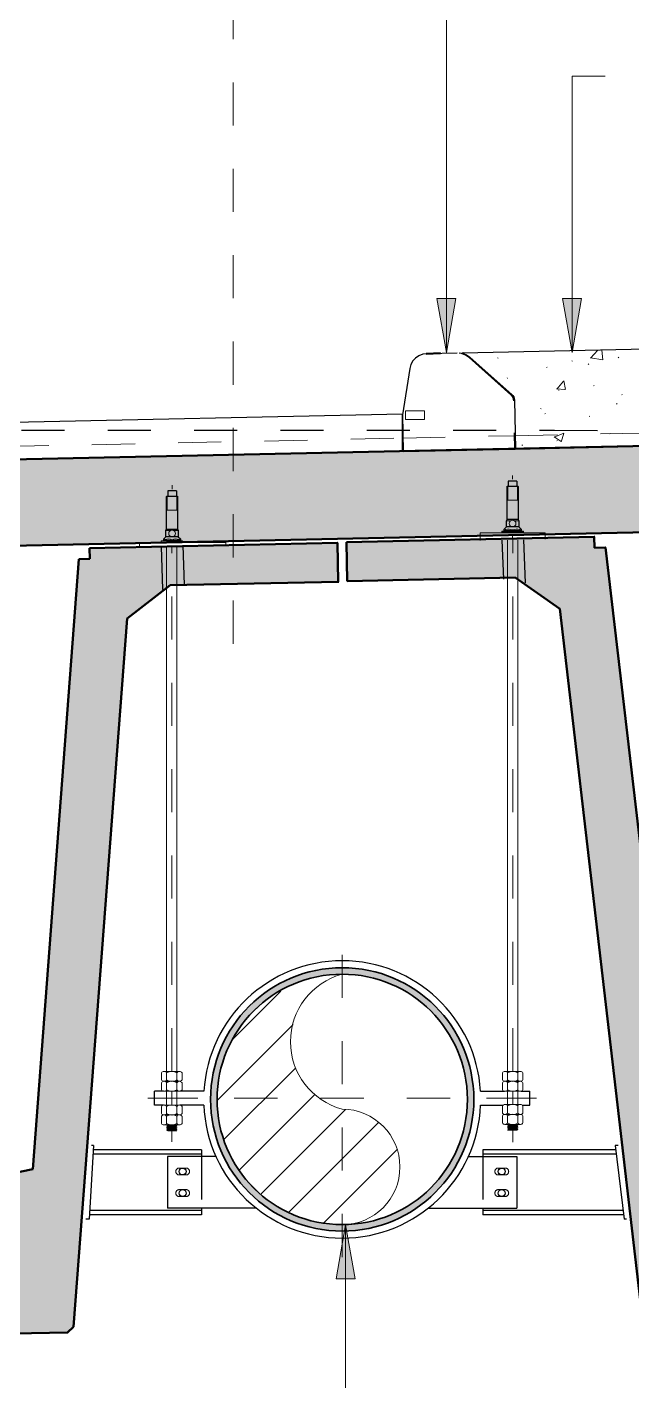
# Model space of a CAD drawing. Header units: metres. Extents: x -353 to -169, y 1 to 28.
# Drawn here: x -230.979 to -229.578, y 19.835 to 22.97 of the extents above; entities that cross this region are included whole.
import ezdxf

# ---------------------------------------------------------------- set-up
doc = ezdxf.new("R2010")
doc.units = ezdxf.units.M
doc.linetypes.add('JacobsCenter', pattern=[0.015, 0.009, -0.0015, 0.003, -0.0015])
doc.linetypes.add('JacobsDash', pattern=[0.0045, 0.003, -0.0015])
for name, color, linetype, lineweight in [('A-DETL', 7, 'Continuous', 13), ('A-DETL-GENF', 7, 'Continuous', 9), ('A-DETL-THIN', 7, 'Continuous', 9), ('A-FLOR', 7, 'Continuous', 50), ('A-FLOR-PATT', 7, 'Continuous', 50), ('G-ANNO-TEXT', 7, 'Continuous', 9), ('S-BEAM', 7, 'Continuous', 50)]:
    doc.layers.add(name, color=color, linetype=linetype, lineweight=lineweight)
pattern_1 = [(50, (-229.03664, 10.849), (0.231372, -0.020238), [0.02419, -0.26613]), (355, (-229.03664, 10.849), (-0.0447625, 0.2426446), [0.01935, -0.2129]), (100.451, (-229.01664, 10.848), (0.1866137, 0.2224002), [0.02056, -0.22617]), (46.184, (-229.03664, 10.914), (0.344272, -0.0533906), [0.03629, -0.39919]), (96.636, (-229.00764, 10.91), (0.301496, 0.314237), [0.03084, -0.33926]), (351.184, (-229.03664, 10.914), (0.301502, 0.314234), [0.02903, -0.31935]), (21, (-229.00364, 10.898), (0.192551, -0.129872), [0.02419, -0.26613]), (326, (-229.00364, 10.898), (0.0784863, 0.233923), [0.01935, -0.2129]), (71.451, (-228.98764, 10.887), (0.2710378, 0.1040435), [0.02056, -0.22617]), (37.5, (-229.03664, 10.849), (0.0039173, 0.1073856), [0.00168, -0.20865, 0.00168, -0.21445, -0.21371]), (37.5, (-229.03664, 10.849), (0.0039173, 0.1073856), [-0.42645, 0.00168, -0.21203]), (7.5, (-229.03664, 10.849), (0.0848598, 0.1272249), [0.00168, -0.12155, 0.00168, -0.20381, -0.08145]), (7.5, (-229.03664, 10.849), (0.0848598, 0.1272249), [-0.32871, 0.00168, -0.07978]), (327.5, (-229.10864, 10.849), (0.1722007, -0.0072723), [0.00168, -0.07897, 0.00168, -0.24994, -0.33387]), (327.5, (-229.10864, 10.849), (0.1722007, -0.0072723), [-0.33226, 0.00168, -0.33219]), (317.5, (-229.14064, 10.849), (0.1881195, 0.0322922), [0.00168, -0.10316, 0.00168, -0.16542, -0.2371]), (317.5, (-229.14064, 10.849), (0.1881195, 0.0322922), [-0.27193, 0.00168, -0.23542])]

# ---------------------------------------------------------------- blocks, each defined once
blk = doc.blocks.new('06_SFR_GCT_Girder_SuperT_BR08Edge_CS - Super T - 1815-6269499-DRG-2873022 - SECTION 1')
at = {"layer": 'S-BEAM', "true_color": 0xc8c8c8}
blk.add_hatch(color=9, dxfattribs=at).paths.add_polyline_path([(-1123.0771, 19.9763), (-1122.3929, 19.9907), (-1122.3787, 20.004), (-1122.2546, 21.644), (-1122.1546, 21.7211), (-1121.7653, 21.7292), (-1121.7671, 21.8192), (-1122.3414, 21.8072), (-1122.3414, 21.7822), (-1122.3663, 21.7816), (-1122.4732, 20.3687), (-1122.7417, 20.3134), (-1123.0121, 20.3574), (-1123.1764, 21.7647), (-1123.2017, 21.7647), (-1123.2022, 21.7891), (-1123.7765, 21.7771), (-1123.7747, 21.6871), (-1123.3854, 21.6953), (-1123.2824, 21.6224), (-1123.0918, 19.989)])
at = {"layer": 'S-BEAM'}
for p, q in [((-1121.7671, 21.8192), (-1122.3414, 21.8072)), ((-1122.3414, 21.8072), (-1122.3409, 21.7822)), ((-1122.3403, 21.8072), (-1122.3414, 21.8072)), ((-1121.766, 21.8193), (-1121.7671, 21.8192)), ((-1121.7653, 21.7292), (-1121.7671, 21.8192)), ((-1123.2022, 21.7891), (-1123.7765, 21.7771)), ((-1123.7765, 21.7771), (-1123.7747, 21.6871)), ((-1123.7765, 21.7771), (-1123.7755, 21.7771)), ((-1123.2022, 21.7891), (-1123.2012, 21.7892)), ((-1123.2017, 21.7641), (-1123.2022, 21.7891)), ((-1123.1764, 21.7647), (-1123.2017, 21.7641)), ((-1123.2007, 21.7642), (-1123.2017, 21.7641)), ((-1123.0121, 20.3574), (-1123.1764, 21.7647)), ((-1123.1753, 21.7647), (-1123.1764, 21.7647)), ((-1122.3663, 21.7816), (-1122.4732, 20.3687)), ((-1122.3409, 21.7822), (-1122.3663, 21.7816)), ((-1122.3663, 21.7816), (-1122.3652, 21.7817)), ((-1122.1546, 21.7211), (-1121.7653, 21.7292)), ((-1121.7642, 21.7293), (-1121.7653, 21.7292)), ((-1122.2546, 21.644), (-1122.1546, 21.7211)), ((-1123.7747, 21.6871), (-1123.3854, 21.6953)), ((-1123.3854, 21.6953), (-1123.2824, 21.6224)), ((-1122.3787, 20.004), (-1122.2546, 21.644)), ((-1122.2535, 21.644), (-1122.2546, 21.644)), ((-1123.2824, 21.6224), (-1123.0918, 19.989)), ((-1123.0111, 20.3575), (-1123.0121, 20.3574)), ((-1122.7417, 20.3134), (-1123.0121, 20.3574)), ((-1122.4732, 20.3687), (-1122.7417, 20.3134)), ((-1122.3929, 19.9907), (-1122.3787, 20.004)), ((-1122.3787, 20.004), (-1122.3776, 20.004)), ((-1123.0918, 19.989), (-1123.0771, 19.9763)), ((-1123.0771, 19.9763), (-1122.3929, 19.9907)), ((-1122.3918, 19.9907), (-1122.3929, 19.9907))]:
    blk.add_line(p, q, dxfattribs=at)
blk = doc.blocks.new('06_SFR_GCT_Girder_SuperT_BR08Edge_CS - Super T - 1815-6268857-DRG-2873022 - SECTION 1')
at = {"layer": 'S-BEAM', "true_color": 0xc8c8c8}
blk.add_hatch(color=9, dxfattribs=at).paths.add_polyline_path([(-1125.1072, 19.9326), (-1124.423, 19.9469), (-1124.4088, 19.9602), (-1124.2847, 21.6002), (-1124.1847, 21.6773), (-1123.7954, 21.6854), (-1123.7972, 21.7754), (-1124.3715, 21.7634), (-1124.3715, 21.7384), (-1124.3964, 21.7379), (-1124.5034, 20.325), (-1124.7718, 20.2697), (-1125.0423, 20.3137), (-1125.2065, 21.7209), (-1125.2319, 21.7209), (-1125.2324, 21.7454), (-1125.8067, 21.7333), (-1125.8048, 21.6433), (-1125.4155, 21.6515), (-1125.3125, 21.5786), (-1125.1219, 19.9453)])
at = {"layer": 'S-BEAM'}
for p, q in [((-1123.7972, 21.7754), (-1124.3715, 21.7634)), ((-1124.3715, 21.7634), (-1124.371, 21.7384)), ((-1124.3705, 21.7634), (-1124.3715, 21.7634)), ((-1123.7962, 21.7755), (-1123.7972, 21.7754)), ((-1123.7954, 21.6854), (-1123.7972, 21.7754)), ((-1125.2324, 21.7454), (-1125.8067, 21.7333)), ((-1125.8067, 21.7333), (-1125.8056, 21.7334)), ((-1125.8067, 21.7333), (-1125.8048, 21.6433)), ((-1125.2319, 21.7204), (-1125.2324, 21.7454)), ((-1125.2324, 21.7454), (-1125.2313, 21.7454)), ((-1124.3964, 21.7379), (-1124.5034, 20.325)), ((-1124.371, 21.7384), (-1124.3964, 21.7379)), ((-1124.3964, 21.7379), (-1124.3953, 21.7379)), ((-1125.2065, 21.7209), (-1125.2319, 21.7204)), ((-1125.2308, 21.7204), (-1125.2319, 21.7204)), ((-1125.0423, 20.3137), (-1125.2065, 21.7209)), ((-1125.2054, 21.7209), (-1125.2065, 21.7209)), ((-1124.2847, 21.6002), (-1124.1847, 21.6773)), ((-1124.1847, 21.6773), (-1123.7954, 21.6854)), ((-1123.7943, 21.6855), (-1123.7954, 21.6854)), ((-1125.8048, 21.6433), (-1125.4155, 21.6515)), ((-1125.4155, 21.6515), (-1125.3125, 21.5786)), ((-1125.3125, 21.5786), (-1125.1219, 19.9453)), ((-1124.4088, 19.9602), (-1124.2847, 21.6002)), ((-1124.2836, 21.6002), (-1124.2847, 21.6002)), ((-1124.5034, 20.325), (-1124.7718, 20.2697)), ((-1124.7718, 20.2697), (-1125.0423, 20.3137)), ((-1125.0412, 20.3137), (-1125.0423, 20.3137)), ((-1125.1219, 19.9453), (-1125.1072, 19.9326)), ((-1125.1072, 19.9326), (-1124.423, 19.9469)), ((-1124.423, 19.9469), (-1124.4088, 19.9602)), ((-1124.4219, 19.9469), (-1124.423, 19.9469)), ((-1124.4088, 19.9602), (-1124.4078, 19.9602))]:
    blk.add_line(p, q, dxfattribs=at)
blk = doc.blocks.new('Structural Framing 3 - Structural Framing 3-5313093-DRG-2873022 - SECTION 1')
at = {"layer": 'S-BEAM', "lineweight": 25}
for p, q in [((-1121.6261, 22.2555), (-1123.5074, 22.2147)), ((-1121.7358, 22.1553), (-1121.6424, 22.2457)), ((-1123.4906, 22.2057), (-1123.3936, 22.1194)), ((-1121.7415, 22.1416), (-1121.7414, 22.1436)), ((-1121.7391, 22.0285), (-1121.7415, 22.1416)), ((-1123.3873, 22.1059), (-1123.385, 21.9928)), ((-1123.385, 21.9928), (-1121.7391, 22.0285))]:
    blk.add_line(p, q, dxfattribs=at)
at = {"layer": 'S-BEAM'}
for p, q in [((-1121.6261, 22.2555), (-1121.625, 22.2556)), ((-1123.5063, 22.2148), (-1123.5074, 22.2147))]:
    blk.add_line(p, q, dxfattribs=at)
at = {"layer": 'S-BEAM', "lineweight": 25, "flags": 128}
for points in [[(-1121.6424, 22.2457), (-1121.6348, 22.2516), (-1121.6261, 22.2555)], [(-1123.5074, 22.2147), (-1123.4985, 22.2111), (-1123.4906, 22.2057)], [(-1121.7393, 22.1507), (-1121.7383, 22.1524), (-1121.7358, 22.1553)], [(-1123.3936, 22.1194), (-1123.391, 22.1165), (-1123.389, 22.1133), (-1123.3878, 22.1096), (-1123.3873, 22.1059)]]:
    blk.add_lwpolyline(points, dxfattribs=at)
blk = doc.blocks.new('S_Det_Steel_Bolt_ReidFerrule - M24-6998483-DRG-2873022 - SECTION 1')
at = {"layer": 'A-DETL-GENF', "lineweight": 25}
for p, q in [((-1123.4014, 21.9186), (-1123.4014, 21.9066)), ((-1123.3814, 21.9186), (-1123.4014, 21.9186)), ((-1123.3814, 21.9186), (-1123.3814, 21.9066)), ((-1123.4043, 21.9059), (-1123.4037, 21.9066)), ((-1123.4043, 21.8293), (-1123.4043, 21.9059)), ((-1123.4037, 21.9066), (-1123.3791, 21.9066)), ((-1123.3791, 21.9066), (-1123.3784, 21.9059)), ((-1123.3784, 21.9059), (-1123.3784, 21.8293)), ((-1123.4056, 21.8267), (-1123.4043, 21.8293)), ((-1123.4056, 21.8126), (-1123.4056, 21.8267)), ((-1123.3784, 21.8293), (-1123.4043, 21.8293)), ((-1123.3784, 21.8293), (-1123.3772, 21.8267)), ((-1123.3772, 21.8267), (-1123.3772, 21.8126)), ((-1123.4107, 21.8074), (-1123.4056, 21.8126)), ((-1123.4107, 21.8036), (-1123.4107, 21.8074)), ((-1123.372, 21.8036), (-1123.4107, 21.8036)), ((-1123.3772, 21.8126), (-1123.4056, 21.8126)), ((-1123.3772, 21.8126), (-1123.372, 21.8074)), ((-1123.372, 21.8074), (-1123.372, 21.8036))]:
    blk.add_line(p, q, dxfattribs=at)
at = {"layer": 'A-DETL-GENF'}
blk.add_line((-1123.3914, 21.9228), (-1123.3914, 21.9316), dxfattribs=at)
at = {"layer": 'A-DETL-GENF', "lineweight": 13}
for p, q in [((-1123.3784, 21.9059), (-1123.4043, 21.9059)), ((-1123.4024, 21.9066), (-1123.4024, 21.8744)), ((-1123.3804, 21.8744), (-1123.3804, 21.9066)), ((-1123.4024, 21.8744), (-1123.3804, 21.8744)), ((-1123.3956, 21.8267), (-1123.4056, 21.8267)), ((-1123.3772, 21.8267), (-1123.3871, 21.8267)), ((-1123.4077, 21.8036), (-1123.4077, 21.8062)), ((-1123.3751, 21.8062), (-1123.3751, 21.8036))]:
    blk.add_line(p, q, dxfattribs=at)
blk.add_circle((-1123.3914, 21.8203), 0.00772, dxfattribs=at)
for centre, radius, start, end in [((-1123.4105, 21.8036), 0.00387, 44.0628, 93.9181), ((-1123.4006, 21.7857), 0.0217, 64.7549, 108.9545), ((-1123.3821, 21.7857), 0.0217, 71.0442, 115.244), ((-1123.3723, 21.8036), 0.00387, 86.0806, 135.9359)]:
    blk.add_arc(centre, radius, start, end, dxfattribs=at)

msp = doc.modelspace()

# ---------------------------------------------------------------- hatches: boundary and pattern name
at = {"layer": 'A-DETL-GENF'}
h = msp.add_hatch(dxfattribs=at)
h.set_pattern_fill('FP_7', color=256, style=0, pattern_type=2)
h.set_pattern_definition(pattern_1)
h.paths.add_polyline_path([(-229.8425, 21.9938), (-228.2065, 22.0287), (-228.209, 22.1466), (-228.1796, 22.176), (-228.0937, 22.2555), (-229.9718, 22.2146), (-229.8425, 22.1088), (-229.8425, 21.9938)])
h = msp.add_hatch(dxfattribs=at)
h.set_pattern_fill('FP_7', color=256, style=0, pattern_type=2)
h.set_pattern_definition(pattern_1)
h.paths.add_polyline_path([(-229.8425, 21.9924), (-228.2064, 22.028), (-228.2065, 22.0286), (-229.8425, 21.9938)])
at = {"layer": 'A-DETL-GENF', "true_color": 0x808080}
h = msp.add_hatch(color=8, dxfattribs=at)
h.paths.add_polyline_path([(-230.2489, 20.1816), (-230.1894, 20.1874), (-230.1322, 20.2048), (-230.0794, 20.233), (-230.0332, 20.2709), (-229.9953, 20.3171), (-229.9671, 20.3699), (-229.9497, 20.4271), (-229.9439, 20.4866), (-229.95, 20.5469), (-229.9677, 20.6045), (-229.9961, 20.657), (-230.0332, 20.7022), (-230.0794, 20.7402), (-230.1322, 20.7684), (-230.1894, 20.7857), (-230.2489, 20.7916), (-230.3092, 20.7855), (-230.3676, 20.7673), (-230.4193, 20.7393), (-230.4647, 20.7021), (-230.5025, 20.656), (-230.5313, 20.6011), (-230.548, 20.5461), (-230.5539, 20.4866), (-230.5478, 20.4263), (-230.53, 20.3686), (-230.5016, 20.3161), (-230.4643, 20.2707), (-230.4183, 20.233), (-230.3656, 20.2048), (-230.3084, 20.1874), (-230.2526, 20.1819)])
h.paths.add_polyline_path([(-230.2483, 20.1982), (-230.2792, 20.1982), (-230.3409, 20.2118), (-230.3939, 20.2354), (-230.4429, 20.2711), (-230.4841, 20.3171), (-230.5142, 20.3699), (-230.5326, 20.4271), (-230.5389, 20.4866), (-230.5325, 20.5469), (-230.5138, 20.6045), (-230.4835, 20.657), (-230.4427, 20.7022), (-230.3939, 20.7377), (-230.3385, 20.7624), (-230.2792, 20.775), (-230.2186, 20.775), (-230.1593, 20.7624), (-230.1039, 20.7377), (-230.0548, 20.7021), (-230.0137, 20.656), (-229.9835, 20.6033), (-229.9651, 20.5461), (-229.9589, 20.4866), (-229.9652, 20.4263), (-229.9839, 20.3686), (-230.0143, 20.3161), (-230.055, 20.2709), (-230.1039, 20.2354), (-230.1593, 20.2108), (-230.2186, 20.1982), (-230.2481, 20.1982)])
at = {"layer": 'A-DETL-GENF'}
h = msp.add_hatch(dxfattribs=at)
h.set_pattern_fill('FP_12', color=256, style=0, pattern_type=2)
h.set_pattern_definition([(45, (-229.03664, 10.849), (-0.053033, 0.053033), [])])
h.paths.add_polyline_path([(-230.2487, 20.1966), (-230.2141, 20.2011), (-230.1819, 20.2145), (-230.1542, 20.2358), (-230.133, 20.2635), (-230.1196, 20.2957), (-230.1151, 20.3303), (-230.1196, 20.3649), (-230.133, 20.3972), (-230.1542, 20.4249), (-230.1819, 20.4461), (-230.2142, 20.4595), (-230.2488, 20.464), (-230.2845, 20.4783), (-230.3158, 20.5006), (-230.3409, 20.5296), (-230.3585, 20.5637), (-230.3676, 20.6011), (-230.3676, 20.6395), (-230.3586, 20.6768), (-230.341, 20.711), (-230.3158, 20.74), (-230.2843, 20.7624), (-230.2489, 20.7766), (-230.3092, 20.7702), (-230.3676, 20.751), (-230.4193, 20.7212), (-230.4645, 20.6804), (-230.5, 20.6315), (-230.5247, 20.5761), (-230.5373, 20.5168), (-230.5373, 20.4562), (-230.5246, 20.3969), (-230.5, 20.3415), (-230.4643, 20.2924), (-230.4183, 20.2514), (-230.3656, 20.2212), (-230.3084, 20.2028), (-230.2489, 20.1966)])
at = {"layer": 'A-FLOR-PATT', "true_color": 0xc8c8c8}
msp.add_hatch(color=9, dxfattribs=at).paths.add_polyline_path([(-244.4583, 21.4819), (-242.376, 21.5239), (-232.4727, 21.7378), (-227.9608, 21.8338), (-217.372, 21.6415), (-214.0064, 21.5806), (-214.0064, 21.7806), (-215.5381, 21.8083), (-215.5381, 21.8062), (-219.4122, 21.8783), (-219.4122, 21.8784), (-225.5032, 21.9891), (-227.9608, 22.0338), (-228.2065, 22.0286), (-228.2064, 22.028), (-229.8425, 21.9924), (-229.8425, 21.9938), (-234.7959, 21.8883), (-242.376, 21.7239), (-244.4583, 21.6819)])
at = {"layer": 'G-ANNO-TEXT'}
for points in [[(-230.0074, 22.216), (-229.9854, 22.341), (-230.0294, 22.341)], [(-229.7161, 22.2161), (-229.6941, 22.3411), (-229.7382, 22.3411)], [(-230.2411, 20.196), (-230.2631, 20.071), (-230.219, 20.071)]]:
    msp.add_hatch(color=256, dxfattribs=at).paths.add_polyline_path(points)

# ---------------------------------------------------------------- linework, layer by layer
at = {"layer": 'A-DETL', "linetype": 'JacobsCenter', "lineweight": 18}
for p, q in [((-230.5012, 24.2418), (-230.5012, 21.5218)), ((-230.2489, 20.1216), (-230.2489, 20.8716)), ((-229.7989, 20.4896), (-230.6989, 20.4896))]:
    msp.add_line(p, q, dxfattribs=at)
at = {"layer": 'A-DETL', "color": 7, "lineweight": 9, "true_color": 0xffffff}
for p, q in [((-230.0579, 22.081), (-230.102, 22.081)), ((-230.102, 22.081), (-230.102, 22.061)), ((-230.0579, 22.061), (-230.0579, 22.081)), ((-230.102, 22.061), (-230.0579, 22.061))]:
    msp.add_line(p, q, dxfattribs=at)
at = {"layer": 'A-DETL', "linetype": 'JacobsDash'}
for p, q in [((-229.8501, 22.0235), (-228.1999, 22.0586)), ((-238.6272, 21.8385), (-230.11, 22.018)), ((-230.11, 22.018), (-229.8501, 22.0235))]:
    msp.add_line(p, q, dxfattribs=at)
at = {"layer": 'A-DETL', "color": 8, "linetype": 'JacobsDash', "lineweight": 25, "true_color": 0x808080}
for p, q in [((-230.992, 22.0363), (-229.757, 22.0363)), ((-229.757, 22.0363), (-228.857, 22.0283))]:
    msp.add_line(p, q, dxfattribs=at)
at = {"layer": 'A-DETL', "lineweight": 18}
for p, q in [((-229.779, 21.7988), (-229.929, 21.7988)), ((-229.929, 21.7988), (-229.929, 21.7807)), ((-229.779, 21.7837), (-229.779, 21.7988)), ((-230.5187, 21.776), (-230.7187, 21.776)), ((-230.7187, 21.776), (-230.7187, 21.7665)), ((-230.6559, 20.4736), (-230.6559, 21.7681)), ((-230.6319, 20.4736), (-230.6319, 21.7686)), ((-230.5187, 21.77), (-230.5187, 21.776)), ((-229.8659, 20.4736), (-229.8659, 21.7819)), ((-229.8419, 20.4806), (-229.8419, 21.7824)), ((-230.6677, 20.5483), (-230.6677, 20.5317)), ((-230.6558, 20.5483), (-230.6558, 20.5317)), ((-230.6319, 20.5483), (-230.6319, 20.5317)), ((-230.62, 20.5483), (-230.62, 20.5317)), ((-229.8777, 20.5483), (-229.8777, 20.5317)), ((-229.8658, 20.5483), (-229.8658, 20.5317)), ((-229.8419, 20.5483), (-229.8419, 20.5317)), ((-229.83, 20.5483), (-229.83, 20.5317)), ((-230.6677, 20.5253), (-230.6677, 20.5087)), ((-230.6558, 20.5253), (-230.6558, 20.5087)), ((-230.6319, 20.5253), (-230.6319, 20.5087)), ((-230.62, 20.5253), (-230.62, 20.5087)), ((-229.8777, 20.5253), (-229.8777, 20.5087)), ((-229.8658, 20.5253), (-229.8658, 20.5087)), ((-229.8419, 20.5253), (-229.8419, 20.5087)), ((-229.83, 20.5253), (-229.83, 20.5087)), ((-230.5834, 20.4896), (-230.6834, 20.4896)), ((-229.9144, 20.4896), (-229.8139, 20.4896)), ((-229.8419, 20.4736), (-229.8419, 20.4806)), ((-230.6677, 20.4539), (-230.6677, 20.4704)), ((-230.6677, 20.4309), (-230.6677, 20.4474)), ((-230.6558, 20.4539), (-230.6558, 20.4704)), ((-230.6558, 20.4309), (-230.6558, 20.4474)), ((-230.6319, 20.4539), (-230.6319, 20.4704)), ((-230.6319, 20.4309), (-230.6319, 20.4474)), ((-230.62, 20.4539), (-230.62, 20.4704)), ((-230.62, 20.4309), (-230.62, 20.4474)), ((-229.8777, 20.455), (-229.8777, 20.4716)), ((-229.8777, 20.432), (-229.8777, 20.4486)), ((-229.8658, 20.455), (-229.8658, 20.4716)), ((-229.8658, 20.432), (-229.8658, 20.4486)), ((-229.8419, 20.455), (-229.8419, 20.4716)), ((-229.8419, 20.432), (-229.8419, 20.4486)), ((-229.83, 20.455), (-229.83, 20.4716)), ((-229.83, 20.432), (-229.83, 20.4486))]:
    msp.add_line(p, q, dxfattribs=at)
at = {"layer": 'A-DETL'}
for p, q in [((-229.879, 21.8029), (-229.879, 21.7999)), ((-229.879, 21.8029), (-229.829, 21.8029)), ((-229.879, 21.8029), (-229.879, 21.7999)), ((-229.879, 21.7999), (-229.829, 21.7999)), ((-229.829, 21.8029), (-229.829, 21.7999)), ((-230.6687, 21.7801), (-230.6687, 21.7771)), ((-230.6687, 21.7801), (-230.6187, 21.7801)), ((-230.6687, 21.7771), (-230.6187, 21.7771)), ((-230.6187, 21.7801), (-230.6187, 21.7771))]:
    msp.add_line(p, q, dxfattribs=at)
at = {"layer": 'A-DETL', "lineweight": 9}
for p, q in [((-229.8539, 21.7823), (-229.8542, 21.7914)), ((-230.6435, 21.7595), (-230.6439, 21.7685)), ((-230.6319, 20.4261), (-230.6559, 20.4276)), ((-230.6531, 20.4261), (-230.6559, 20.4276)), ((-230.6559, 20.4246), (-230.6531, 20.4261)), ((-230.6531, 20.4231), (-230.6559, 20.4246)), ((-230.6319, 20.4231), (-230.6559, 20.4246)), ((-230.6559, 20.4216), (-230.6531, 20.4231)), ((-230.6531, 20.4201), (-230.6559, 20.4216)), ((-230.6319, 20.4201), (-230.6559, 20.4216)), ((-230.6559, 20.4186), (-230.6531, 20.4201)), ((-230.6531, 20.4171), (-230.6559, 20.4186)), ((-230.6319, 20.4171), (-230.6559, 20.4186)), ((-230.6531, 20.4171), (-230.6559, 20.4156)), ((-230.6531, 20.4141), (-230.6559, 20.4156)), ((-230.6559, 20.4156), (-230.6319, 20.4141)), ((-230.6346, 20.4246), (-230.6531, 20.4261)), ((-230.6346, 20.4216), (-230.6531, 20.4231)), ((-230.6346, 20.4186), (-230.6531, 20.4201)), ((-230.6346, 20.4156), (-230.6531, 20.4171)), ((-230.6319, 20.4141), (-230.6531, 20.4141)), ((-230.6346, 20.4276), (-230.6319, 20.4261)), ((-230.6319, 20.4261), (-230.6346, 20.4246)), ((-230.6346, 20.4246), (-230.6319, 20.4231)), ((-230.6319, 20.4231), (-230.6346, 20.4216)), ((-230.6346, 20.4216), (-230.6319, 20.4201)), ((-230.6319, 20.4201), (-230.6346, 20.4186)), ((-230.6346, 20.4186), (-230.6319, 20.4171)), ((-230.6319, 20.4171), (-230.6346, 20.4156)), ((-230.6319, 20.4141), (-230.6346, 20.4156)), ((-229.8631, 20.4287), (-229.8659, 20.4272)), ((-229.8659, 20.4272), (-229.8419, 20.4287)), ((-229.8659, 20.4272), (-229.8631, 20.4257)), ((-229.8631, 20.4257), (-229.8659, 20.4242)), ((-229.8659, 20.4242), (-229.8419, 20.4257)), ((-229.8659, 20.4242), (-229.8631, 20.4227)), ((-229.8631, 20.4227), (-229.8659, 20.4212)), ((-229.8659, 20.4212), (-229.8419, 20.4227)), ((-229.8659, 20.4212), (-229.8631, 20.4197)), ((-229.8631, 20.4197), (-229.8659, 20.4182)), ((-229.8659, 20.4182), (-229.8419, 20.4197)), ((-229.8659, 20.4182), (-229.8631, 20.4167)), ((-229.8419, 20.4167), (-229.8659, 20.4152)), ((-229.8659, 20.4152), (-229.8631, 20.4167)), ((-229.8659, 20.4152), (-229.8446, 20.4152)), ((-229.8631, 20.4257), (-229.8446, 20.4272)), ((-229.8631, 20.4227), (-229.8446, 20.4242)), ((-229.8631, 20.4197), (-229.8446, 20.4212)), ((-229.8631, 20.4167), (-229.8446, 20.4182)), ((-229.8446, 20.4272), (-229.8419, 20.4287)), ((-229.8419, 20.4257), (-229.8446, 20.4272)), ((-229.8446, 20.4242), (-229.8419, 20.4257)), ((-229.8419, 20.4227), (-229.8446, 20.4242)), ((-229.8446, 20.4212), (-229.8419, 20.4227)), ((-229.8419, 20.4197), (-229.8446, 20.4212)), ((-229.8446, 20.4182), (-229.8419, 20.4197)), ((-229.8446, 20.4182), (-229.8419, 20.4167)), ((-229.8446, 20.4152), (-229.8419, 20.4167))]:
    msp.add_line(p, q, dxfattribs=at)
at = {"layer": 'A-DETL', "linetype": 'JacobsDash', "lineweight": 25}
for p, q in [((-230.6683, 21.7672), (-230.6645, 21.6544)), ((-230.6183, 21.769), (-230.6152, 21.6779)), ((-229.8787, 21.7817), (-229.8755, 21.6917)), ((-229.8287, 21.7827), (-229.8246, 21.6686)), ((-230.5747, 20.3546), (-230.5747, 20.2346)), ((-229.923, 20.3546), (-229.923, 20.2346))]:
    msp.add_line(p, q, dxfattribs=at)
at = {"layer": 'A-DETL', "linetype": 'JacobsCenter'}
for p, q in [((-230.6439, 20.5516), (-230.6439, 21.7685)), ((-229.8539, 20.5516), (-229.8539, 21.7823)), ((-230.6439, 20.4737), (-230.6439, 20.5054)), ((-229.8539, 20.4749), (-229.8539, 20.5054)), ((-230.6439, 20.3885), (-230.6439, 20.4276)), ((-229.8539, 20.3873), (-229.8539, 20.4287))]:
    msp.add_line(p, q, dxfattribs=at)
at = {"layer": 'A-DETL', "lineweight": 25}
for p, q in [((-230.6839, 20.4736), (-230.6839, 20.5056)), ((-230.6631, 20.5056), (-230.6839, 20.5056)), ((-230.5693, 20.5056), (-230.6247, 20.5056)), ((-229.9284, 20.5056), (-229.8731, 20.5056)), ((-229.8346, 20.5056), (-229.8139, 20.5056)), ((-229.8139, 20.4736), (-229.8139, 20.5056)), ((-230.6631, 20.4736), (-230.6839, 20.4736)), ((-230.5696, 20.4736), (-230.6247, 20.4736)), ((-229.9281, 20.4736), (-229.8755, 20.4736)), ((-229.8322, 20.4736), (-229.8139, 20.4736)), ((-230.8251, 20.3796), (-230.8351, 20.2096)), ((-230.8251, 20.3796), (-230.83, 20.3796)), ((-229.6165, 20.3796), (-229.5952, 20.2096)), ((-229.6092, 20.3796), (-229.6165, 20.3796)), ((-230.5747, 20.3601), (-230.8262, 20.3601)), ((-230.5747, 20.3696), (-230.8257, 20.3696)), ((-230.5415, 20.3546), (-230.6536, 20.3546)), ((-230.6536, 20.3546), (-230.6536, 20.2346)), ((-230.5747, 20.3696), (-230.5747, 20.3546)), ((-229.9563, 20.3546), (-229.8442, 20.3546)), ((-229.6153, 20.3696), (-229.923, 20.3696)), ((-229.923, 20.3696), (-229.923, 20.3546)), ((-229.6141, 20.3601), (-229.923, 20.3601)), ((-229.8442, 20.3546), (-229.8442, 20.2346)), ((-230.5747, 20.2291), (-230.8339, 20.2291)), ((-230.4477, 20.2346), (-230.6536, 20.2346)), ((-230.5747, 20.2346), (-230.5747, 20.2196)), ((-230.05, 20.2346), (-229.8442, 20.2346)), ((-229.923, 20.2346), (-229.923, 20.2196)), ((-229.5976, 20.2291), (-229.923, 20.2291)), ((-230.8351, 20.2096), (-230.8429, 20.2096)), ((-230.5747, 20.2196), (-230.8345, 20.2196)), ((-229.5964, 20.2196), (-229.923, 20.2196)), ((-229.5904, 20.2096), (-229.5952, 20.2096))]:
    msp.add_line(p, q, dxfattribs=at)
at = {"layer": 'A-DETL', "linetype": 'JacobsDash', "lineweight": 18}
for p, q in [((-230.6266, 20.3276), (-230.6106, 20.3276)), ((-229.8872, 20.3276), (-229.8712, 20.3276)), ((-230.6266, 20.3116), (-230.6106, 20.3116)), ((-229.8872, 20.3116), (-229.8712, 20.3116)), ((-230.6266, 20.2776), (-230.6106, 20.2776)), ((-230.6266, 20.2616), (-230.6106, 20.2616)), ((-229.8872, 20.2776), (-229.8712, 20.2776)), ((-229.8872, 20.2616), (-229.8712, 20.2616))]:
    msp.add_line(p, q, dxfattribs=at)
at = {"layer": 'A-DETL', "lineweight": 35}
for radius in [0.305, 0.29]:
    msp.add_circle((-230.2489, 20.4866), radius, dxfattribs=at)
at = {"layer": 'A-DETL', "lineweight": 25}
for centre in [(-230.6186, 20.3196), (-229.8792, 20.3196), (-230.6186, 20.2696), (-229.8792, 20.2696)]:
    msp.add_circle(centre, 0.008, dxfattribs=at)
for start, end in [(3.3933, 176.6067), (182.321, 357.679)]:
    msp.add_arc((-230.2489, 20.4866), 0.321, start, end, dxfattribs=at)
at = {"layer": 'A-DETL', "lineweight": 9}
for centre, radius, start, end in [((-230.2489, 20.4866), 0.305, 360, 180), ((-230.2489, 20.4866), 0.29, 90, 270.0285), ((-230.2489, 20.4866), 0.29, 360, 180), ((-230.207, 20.6203), 0.1618, 105.012, 255.0164), ((-230.2489, 20.4866), 0.305, 180, 0), ((-230.2489, 20.4866), 0.29, 180, 0), ((-230.2488, 20.3303), 0.1337, 270.0285, 90)]:
    msp.add_arc(centre, radius, start, end, dxfattribs=at)
at = {"layer": 'A-DETL', "lineweight": 18}
for centre, radius, start, end in [((-230.6618, 20.5445), 0.00705, 32.1355, 147.8645), ((-230.6439, 20.5297), 0.022, 57.2084, 122.7916), ((-230.626, 20.5445), 0.00705, 32.1346, 147.8654), ((-229.8718, 20.5445), 0.00705, 32.1346, 147.8654), ((-229.8539, 20.5297), 0.022, 57.2084, 122.7916), ((-229.836, 20.5445), 0.00705, 32.1355, 147.8645), ((-230.6618, 20.5355), 0.00705, 212.1355, 327.8645), ((-230.6618, 20.5215), 0.00705, 90, 147.8645), ((-230.6618, 20.5125), 0.00705, 212.1355, 327.8645), ((-230.6618, 20.5215), 0.00705, 32.1355, 87.0758), ((-230.6439, 20.5502), 0.022, 237.2084, 302.7916), ((-230.6439, 20.5067), 0.022, 93.5464, 122.7916), ((-230.6439, 20.5272), 0.022, 237.2084, 302.7916), ((-230.6439, 20.5067), 0.022, 57.2084, 86.4536), ((-230.626, 20.5355), 0.00705, 212.1346, 327.8654), ((-230.626, 20.5215), 0.00705, 92.9254, 147.8654), ((-230.626, 20.5125), 0.00705, 212.1346, 327.8654), ((-230.626, 20.5215), 0.00705, 32.1346, 88.3952), ((-229.8718, 20.5355), 0.00705, 212.1346, 327.8654), ((-229.8718, 20.5215), 0.00705, 90.2908, 147.8654), ((-229.8718, 20.5125), 0.00705, 212.1346, 327.8654), ((-229.8718, 20.5215), 0.00705, 32.1346, 87.0746), ((-229.8539, 20.5502), 0.022, 237.2084, 302.7916), ((-229.8539, 20.5067), 0.022, 93.5464, 122.7916), ((-229.8539, 20.5272), 0.022, 237.2084, 302.7916), ((-229.8539, 20.5067), 0.022, 57.2084, 86.4536), ((-229.836, 20.5355), 0.00705, 212.1355, 327.8645), ((-229.836, 20.5215), 0.00705, 92.9242, 147.8645), ((-229.836, 20.5125), 0.00705, 212.1355, 327.8645), ((-229.836, 20.5215), 0.00705, 32.1355, 88.5379), ((-230.6618, 20.4667), 0.00705, 32.1355, 147.8645), ((-230.6439, 20.4519), 0.022, 57.2084, 122.7916), ((-230.626, 20.4667), 0.00705, 32.1346, 147.8654), ((-229.8718, 20.4679), 0.00705, 32.1346, 147.8654), ((-229.8539, 20.4531), 0.022, 57.2084, 122.7916), ((-229.836, 20.4679), 0.00705, 32.1355, 147.8645), ((-230.6618, 20.4576), 0.00705, 212.1355, 268.5379), ((-230.6618, 20.4437), 0.00705, 32.1355, 147.8645), ((-230.6618, 20.4576), 0.00705, 272.9242, 327.8645), ((-230.6439, 20.4724), 0.022, 237.2084, 266.4536), ((-230.6439, 20.4289), 0.022, 57.2084, 122.7916), ((-230.6439, 20.4724), 0.022, 273.5464, 302.7916), ((-230.626, 20.4576), 0.00705, 212.1346, 267.0746), ((-230.626, 20.4437), 0.00705, 32.1346, 147.8654), ((-230.626, 20.4576), 0.00705, 270.2908, 327.8654), ((-229.8718, 20.4588), 0.00705, 212.1346, 269.7092), ((-229.8718, 20.4449), 0.00705, 32.1346, 147.8654), ((-229.8718, 20.4588), 0.00705, 272.9254, 327.8654), ((-229.8539, 20.4736), 0.022, 237.2084, 266.4536), ((-229.8539, 20.4301), 0.022, 57.2084, 122.7916), ((-229.8539, 20.4736), 0.022, 273.5464, 302.7916), ((-229.836, 20.4588), 0.00705, 212.1355, 267.0758), ((-229.836, 20.4449), 0.00705, 32.1355, 147.8645), ((-229.836, 20.4588), 0.00705, 270, 327.8645), ((-230.6618, 20.4346), 0.00705, 212.1355, 327.8645), ((-230.6439, 20.4494), 0.022, 237.2084, 302.7916), ((-230.626, 20.4346), 0.00705, 212.1346, 327.8654), ((-229.8718, 20.4358), 0.00705, 212.1346, 327.8654), ((-229.8539, 20.4506), 0.022, 237.2084, 302.7916), ((-229.836, 20.4358), 0.00705, 212.1355, 327.8645)]:
    msp.add_arc(centre, radius, start, end, dxfattribs=at)
at = {"layer": 'A-DETL', "linetype": 'JacobsDash', "lineweight": 18}
for centre, start, end in [((-230.6266, 20.3196), 90, 270), ((-230.6106, 20.3196), 270, 90), ((-229.8872, 20.3196), 90, 270), ((-229.8712, 20.3196), 270, 90), ((-230.6266, 20.2696), 90, 270), ((-230.6106, 20.2696), 270, 90), ((-229.8872, 20.2696), 90, 270), ((-229.8712, 20.2696), 270, 90)]:
    msp.add_arc(centre, 0.008, start, end, dxfattribs=at)
at = {"layer": 'A-DETL-THIN'}
for p, q in [((-230.6618, 20.5516), (-230.6439, 20.5516)), ((-230.6439, 20.5516), (-230.6259, 20.5516)), ((-229.8539, 20.5516), (-229.8718, 20.5516)), ((-229.836, 20.5516), (-229.8539, 20.5516)), ((-230.6618, 20.5286), (-230.6439, 20.5286)), ((-230.6618, 20.5056), (-230.6439, 20.5056)), ((-230.6439, 20.5286), (-230.6259, 20.5286)), ((-230.6439, 20.5056), (-230.6259, 20.5056)), ((-229.8539, 20.5286), (-229.8718, 20.5286)), ((-229.8539, 20.5056), (-229.8718, 20.5056)), ((-229.836, 20.5286), (-229.8539, 20.5286)), ((-229.836, 20.5056), (-229.8539, 20.5056)), ((-230.6618, 20.4736), (-230.6439, 20.4736)), ((-230.6439, 20.4736), (-230.6259, 20.4736)), ((-229.8539, 20.4747), (-229.8718, 20.4747)), ((-229.836, 20.4747), (-229.8539, 20.4747)), ((-230.6618, 20.4506), (-230.6439, 20.4506)), ((-230.6439, 20.4506), (-230.6259, 20.4506)), ((-229.8539, 20.4517), (-229.8718, 20.4517)), ((-229.836, 20.4517), (-229.8539, 20.4517)), ((-230.6618, 20.4276), (-230.6439, 20.4276)), ((-230.6439, 20.4276), (-230.6259, 20.4276)), ((-229.8539, 20.4287), (-229.8718, 20.4287)), ((-229.836, 20.4287), (-229.8539, 20.4287))]:
    msp.add_line(p, q, dxfattribs=at)
at = {"layer": 'A-FLOR'}
for p, q in [((-230.0209, 22.2151), (-230.0542, 22.2134)), ((-227.9608, 22.0338), (-234.6191, 21.8922)), ((-234.6191, 21.6922), (-227.9608, 21.8338))]:
    msp.add_line(p, q, dxfattribs=at)
at = {"layer": 'A-FLOR', "lineweight": 25}
for p, q in [((-229.9829, 22.2149), (-230.0531, 22.2134)), ((-229.9728, 22.2139), (-229.9777, 22.2147)), ((-229.858, 22.1186), (-229.9548, 22.2047)), ((-230.0924, 22.1796), (-230.1095, 22.0722)), ((-229.8552, 22.1155), (-229.858, 22.1186)), ((-229.8531, 22.112), (-229.8552, 22.1155)), ((-229.8518, 22.1082), (-229.8531, 22.112)), ((-229.8513, 22.1041), (-229.8518, 22.1082)), ((-230.1095, 22.0735), (-234.6332, 21.978)), ((-230.1095, 21.9885), (-230.1095, 22.0735)), ((-230.1095, 22.0722), (-230.1078, 21.9872)), ((-229.849, 21.9928), (-229.8498, 22.0306)), ((-234.6332, 21.893), (-230.1095, 21.9885)), ((-230.1078, 21.9872), (-229.849, 21.9928))]:
    msp.add_line(p, q, dxfattribs=at)
at = {"layer": 'A-FLOR', "lineweight": 25, "flags": 128}
for points in [[(-230.0531, 22.2134), (-230.0624, 22.2121), (-230.0712, 22.2088), (-230.0789, 22.2035), (-230.0853, 22.1967), (-230.0898, 22.1885), (-230.0924, 22.1796)], [(-229.9548, 22.2047), (-229.9632, 22.2104), (-229.9728, 22.2139)]]:
    msp.add_lwpolyline(points, dxfattribs=at)
at = {"layer": 'G-ANNO-TEXT'}
for p, q in [((-230.0074, 22.216), (-230.0074, 23.1733)), ((-229.7161, 22.8563), (-229.6398, 22.8563)), ((-229.7161, 22.2161), (-229.7161, 22.8563)), ((-229.9854, 22.341), (-230.0294, 22.341)), ((-230.0294, 22.341), (-230.0074, 22.216)), ((-230.0074, 22.216), (-229.9854, 22.341)), ((-229.6941, 22.3411), (-229.7382, 22.3411)), ((-229.7382, 22.3411), (-229.7161, 22.2161)), ((-229.7161, 22.2161), (-229.6941, 22.3411)), ((-230.2411, 20.196), (-230.2631, 20.071)), ((-230.219, 20.071), (-230.2411, 20.196)), ((-230.2411, 20.196), (-230.2411, 19.0543)), ((-230.2631, 20.071), (-230.219, 20.071))]:
    msp.add_line(p, q, dxfattribs=at)

# ---------------------------------------------------------------- block references
at = {"layer": 'A-DETL-GENF'}
for p in [(893.5374, 0), (892.7482, -0.0229)]:
    msp.add_blockref('S_Det_Steel_Bolt_ReidFerrule - M24-6998483-DRG-2873022 - SECTION 1', p, dxfattribs=at)
at = {"layer": 'S-BEAM'}
for name in ['Structural Framing 3 - Structural Framing 3-5313093-DRG-2873022 - SECTION 1', '06_SFR_GCT_Girder_SuperT_BR08Edge_CS - Super T - 1815-6269499-DRG-2873022 - SECTION 1', '06_SFR_GCT_Girder_SuperT_BR08Edge_CS - Super T - 1815-6268857-DRG-2873022 - SECTION 1']:
    msp.add_blockref(name, (893.5374, 0), dxfattribs=at)

doc.saveas('drawing.dxf')
